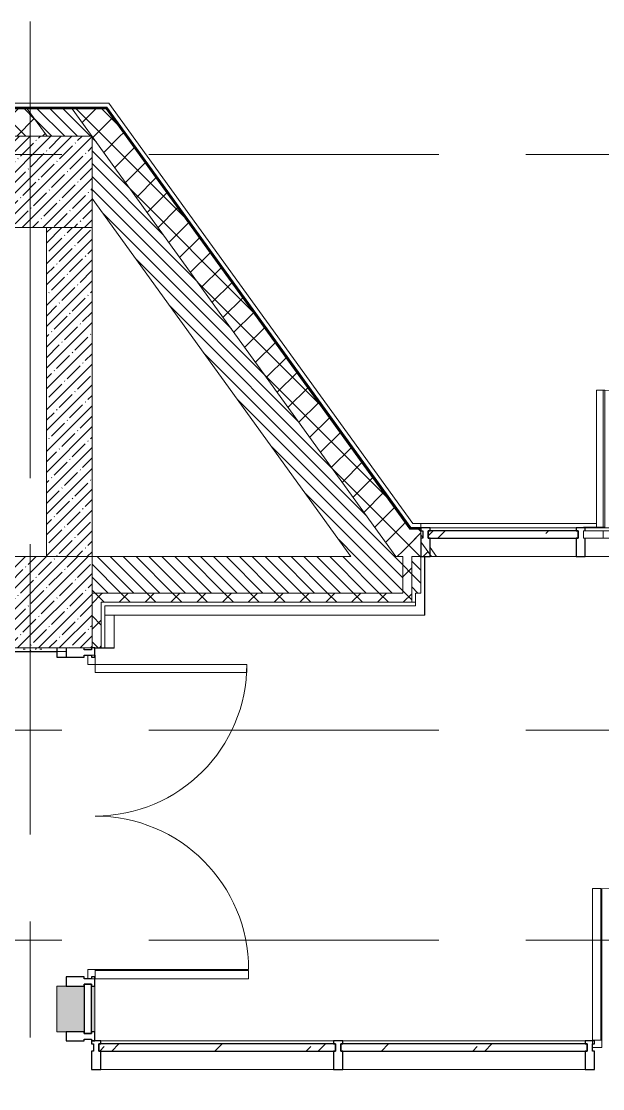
# Model space of a CAD drawing. Header units: millimetres. Extents: x 1322 to 199238, y -8553 to 29000.
# Drawn here: x 35131 to 38314, y 16188 to 22028 of the extents above; entities that cross this region are included whole.
import ezdxf

# ---------------------------------------------------------------- set-up
doc = ezdxf.new("R2010")
doc.units = ezdxf.units.MM
doc.linetypes.add('Осевая', pattern=[3175, 635, -476.25, 1587.5, -476.25])
for name, color, linetype, lineweight in [('A-DETL-GENF', 7, 'Continuous', 9), ('A-DOOR', 7, 'Continuous', 9), ('A-DOOR-1', 7, 'Continuous', 13), ('A-GLAZ-CURT', 7, 'Continuous', 9), ('A-GLAZ-CURT-1', 7, 'Continuous', 25), ('A-GLAZ-CWMG', 7, 'Continuous', 9), ('A-GLAZ-CWMG-1', 7, 'Continuous', 25), ('A-WALL', 7, 'Continuous', 9), ('I-WALL', 7, 'Continuous', 9), ('S-COLS', 7, 'Continuous', 9), ('Оси', 7, 'Continuous', 9), ('Оси-2', 7, 'Осевая', 9)]:
    doc.layers.add(name, color=color, linetype=linetype, lineweight=lineweight)
doc.layers.add('A-WALL-1', color=7, linetype='Continuous', lineweight=9, true_color=0x3c3c3c)
doc.layers.add('A-WALL-FNSH-1', color=7, linetype='Continuous', lineweight=9, true_color=0x3c3c3c)
pattern_1 = [(45, (-75531.33, 0), (-70.71068, 70.71068), []), (135, (-75531.33, 0), (-70.71068, -70.71068), [])]
pattern_2 = [(135, (-75531.326, 0), (-35.35534, -35.35534), [])]

# ---------------------------------------------------------------- blocks, each defined once
blk = doc.blocks.new('Системная панель - Стекло - 40мм-24261323-План размещения напольных электротехнических лючков и розеток 1 этажа в осях 23_1-33')
at = {"layer": 'A-GLAZ-CURT'}
h = blk.add_hatch(dxfattribs=at)
h.set_pattern_fill('FP_11', color=256, style=0, pattern_type=2)
h.set_pattern_definition([(45, (-113400.45, -19140), (-282.8427, 282.8427), [200, -600]), (45, (-113600.45, -19240), (-282.8427, 282.8427), [600, -200]), (45, (-113200.45, -19340), (-282.8427, 282.8427), [200, -600])])
h.paths.add_polyline_path([(410, -40), (410, 0), (-410, 0), (-410, -40), (-158.3, -40)])
at = {"layer": 'A-GLAZ-CURT-1'}
for p, q in [((410, 0), (-410, 0)), ((-410, 0), (-410, -40)), ((410, -40), (410, 0)), ((-410, -40), (410, -40))]:
    blk.add_line(p, q, dxfattribs=at)
blk = doc.blocks.new('Прямоугольный импост - Импост структурный с накладкой - 160мм-20149069-План размещения напольных электротехнических лючков и розеток 1 этажа в осях 23_1-33')
at = {"layer": 'A-GLAZ-CWMG'}
for p, q in [((113700.4, 19257), (112900.4, 19257)), ((113700.4, 19100), (112936, 19100))]:
    blk.add_line(p, q, dxfattribs=at)
blk = doc.blocks.new('Дверь_Витражная_СКБ_2Ст - ВН-5-31911725-План размещения напольных электротехнических лючков и розеток 1 этажа в осях 23_1-33')
at = {"layer": 'A-DETL-GENF'}
for p, q in [((-743, 770), (-788, 770)), ((-788, 770), (-788, 20)), ((-743, 20), (-743, 770)), ((752, 774), (707, 774)), ((707, 774), (707, 20)), ((752, 20), (752, 774)), ((-860, 20), (-860, 17)), ((-752, 20), (-860, 20)), ((-752, 20), (-860, 20)), ((-860, 20), (-860, 17)), ((-788, 20), (-743, 20)), ((-752, 17), (-752, 20)), ((-752, 17), (-752, 20)), ((707, 20), (752, 20)), ((752, 17), (752, 20)), ((752, 20), (860, 20)), ((752, 20), (752, 17)), ((860, 20), (752, 20)), ((860, 20), (860, 17)), ((860, 17), (860, 20))]:
    blk.add_line(p, q, dxfattribs=at)
at = {"layer": 'A-DOOR'}
for p, q in [((-752, 770), (-752, 20)), ((752, 774), (752, 20))]:
    blk.add_line(p, q, dxfattribs=at)
for centre, radius, start, end in [((-752, 20), 750, 360, 90), ((752, 20), 754, 90, 180)]:
    blk.add_arc(centre, radius, start, end, dxfattribs=at)
at = {"layer": 'A-DOOR-1'}
for p, q in [((-752, 0), (-860, 0)), ((-860, 0), (-860, -40)), ((-752, -40), (-752, 0)), ((860, 0), (752, 0)), ((752, 0), (752, -40)), ((860, -40), (860, 0)), ((-860, -40), (-752, -40)), ((752, -40), (860, -40))]:
    blk.add_line(p, q, dxfattribs=at)
blk = doc.blocks.new('Прямоугольный импост - Импост структурный с накладкой - 160мм-24260934-План размещения напольных электротехнических лючков и розеток 1 этажа в осях 23_1-33')
at = {"layer": 'A-GLAZ-CWMG'}
for p, q in [((115450.4, 19257), (113750.4, 19257)), ((115352.4, 19240), (113848.4, 19240)), ((115352.4, 19200), (113848.4, 19200)), ((115450.4, 19100), (113750.4, 19100))]:
    blk.add_line(p, q, dxfattribs=at)
blk = doc.blocks.new('Прямоугольный импост - Импост структурный с накладкой - 160мм-18693360-План размещения напольных электротехнических лючков и розеток 1 этажа в осях 23_1-33')
at = {"layer": 'A-GLAZ-CWMG-1'}
for p, q in [((-25, 40), (-25, 140)), ((-25, 140), (25, 140)), ((25, 140), (25, 40)), ((-15, 40), (-25, 40)), ((-25, -17), (-25, 0)), ((-25, 0), (-15, 0)), ((-15, 0), (-15, 40)), ((25, 0), (25, -17)), ((25, -17), (-25, -17))]:
    blk.add_line(p, q, dxfattribs=at)
blk = doc.blocks.new('Прямоугольный импост - Импост структурный с накладкой - 160мм Темный-30756008-План размещения напольных электротехнических лючков и розеток 1 этажа в осях 23_1-33')
at = {"layer": 'A-GLAZ-CWMG-1'}
for p, q in [((-50, 0), (-50, 17)), ((-50, 17), (0, 17)), ((-40, 0), (-50, 0)), ((-40, -40), (-40, 0)), ((0, 0), (-10, 0)), ((-10, 0), (-10, -40)), ((0, 17), (0, 0)), ((-50, -140), (-50, -40)), ((-50, -40), (-40, -40)), ((-10, -40), (0, -40)), ((0, -40), (0, -140)), ((0, -140), (-50, -140))]:
    blk.add_line(p, q, dxfattribs=at)
blk = doc.blocks.new('Дверь_Витражная_остекление_ - ВВ-14 остекление-32472302-План размещения напольных электротехнических лючков и розеток 1 этажа в осях 23_1-33')
at = {"layer": 'A-DETL-GENF'}
for p, q in [((-790, -20), (-835, -20)), ((-835, -20), (-835, -860)), ((-790, -860), (-790, -20)), ((840, -20), (840, -850)), ((885, -850), (885, -20)), ((-835, -860), (-790, -860)), ((840, -850), (885, -850))]:
    blk.add_line(p, q, dxfattribs=at)
at = {"layer": 'A-DOOR'}
for p, q in [((-835, -860), (-835, -20)), ((835, -850), (835, -20))]:
    blk.add_line(p, q, dxfattribs=at)
for centre, radius, start, end in [((-835, -20), 840, 270, 0), ((835, -20), 830, 180, 270)]:
    blk.add_arc(centre, radius, start, end, dxfattribs=at)
at = {"layer": 'A-DOOR-1'}
for p, q in [((-885, 20), (-835, 20)), ((-885, -20), (-885, 20)), ((-835, 20), (-835, -20)), ((835, 20), (885, 20)), ((835, -20), (835, 20)), ((885, 20), (885, -20)), ((-835, -20), (-885, -20)), ((885, -20), (835, -20))]:
    blk.add_line(p, q, dxfattribs=at)
blk = doc.blocks.new('BSC_Колонна _Прямоугольная - 500х500-21690934-План размещения напольных электротехнических лючков и розеток 1 этажа в осях 23_1-33')
at = {"layer": 'S-COLS'}
h = blk.add_hatch(dxfattribs=at)
h.set_pattern_fill('FP_13', color=256, style=0, pattern_type=2)
h.set_pattern_definition([(45, (-110800, -18850), (-57.024626, 57.024626), []), (45, (-110742.975, -18850), (-57.024626, 57.024626), [100.806, -20.161, 3.353, -16.808])])
h.paths.add_polyline_path([(-250, -250), (250, -250), (250, 250), (-250, 250), (-250, 247.3)])
for p, q in [((250, 250), (-250, 250)), ((-250, 250), (-250, -250)), ((250, -250), (250, 250)), ((-250, -250), (250, -250))]:
    blk.add_line(p, q, dxfattribs=at)
blk = doc.blocks.new('Системная панель - Стекло - 40мм-32472403-План размещения напольных электротехнических лючков и розеток 1 этажа в осях 23_1-33')
at = {"layer": 'A-GLAZ-CURT'}
h = blk.add_hatch(dxfattribs=at)
h.set_pattern_fill('FP_17', color=256, style=0, pattern_type=2)
h.set_pattern_definition([(225, (113186.22, 16333), (282.8427, -282.8427), [200, -600]), (225, (113386.22, 16433), (282.8427, -282.8427), [600, -200]), (225, (112986.22, 16533), (282.8427, -282.8427), [200, -600])])
h.paths.add_polyline_path([(-674.2, 40), (-674.2, 0), (674.2, 0), (674.2, 40)])
at = {"layer": 'A-GLAZ-CURT-1'}
for p, q in [((674.2, 40), (-674.2, 40)), ((-674.2, 40), (-674.2, 0)), ((-674.2, 0), (674.2, 0)), ((674.2, 0), (674.2, 40))]:
    blk.add_line(p, q, dxfattribs=at)
blk = doc.blocks.new('Прямоугольный импост - Импост структурный с накладкой - 160мм Темный-32472298-План размещения напольных электротехнических лючков и розеток 1 этажа в осях 23_1-33')
at = {"layer": 'A-GLAZ-CWMG'}
for p, q in [((112422, 16450), (113750.4, 16450)), ((112422, 16293), (113750.4, 16293))]:
    blk.add_line(p, q, dxfattribs=at)
blk = doc.blocks.new('Прямоугольный импост - Импост структурный с накладкой - 160мм Темный-30755591-План размещения напольных электротехнических лючков и розеток 1 этажа в осях 23_1-33')
at = {"layer": 'A-GLAZ-CWMG-1'}
for p, q in [((-25, 0), (-25, 17)), ((-25, 17), (25, 17)), ((-15, 0), (-25, 0)), ((-15, -40), (-15, 0)), ((25, 0), (15, 0)), ((15, 0), (15, -40)), ((25, 17), (25, 0)), ((-25, -140), (-25, -40)), ((-25, -40), (-15, -40)), ((15, -40), (25, -40)), ((25, -40), (25, -140)), ((25, -140), (-25, -140))]:
    blk.add_line(p, q, dxfattribs=at)
blk = doc.blocks.new('Прямоугольный импост - Импост структурный с накладкой - 160мм Темный-32356295-План размещения напольных электротехнических лючков и розеток 1 этажа в осях 23_1-33')
at = {"layer": 'A-GLAZ-CWMG-1'}
for p, q in [((-50, 40), (-50, 140)), ((-50, 140), (0, 140)), ((0, 140), (0, 40)), ((-40, 40), (-50, 40)), ((-50, -17), (-50, 0)), ((-50, 0), (-40, 0)), ((-40, 0), (-40, 40)), ((-10, 40), (-10, 0)), ((0, 40), (-10, 40)), ((-10, 0), (0, 0)), ((0, 0), (0, -17)), ((0, -17), (-50, -17))]:
    blk.add_line(p, q, dxfattribs=at)
blk = doc.blocks.new('Дверь_Витражная_остекление_ - ВВ-15 остекление-32355915-План размещения напольных электротехнических лючков и розеток 1 этажа в осях 23_1-33')
at = {"layer": 'A-DETL-GENF'}
for p, q in [((-790, 850), (-835, 850)), ((-835, 850), (-835, 20)), ((-790, 20), (-790, 850)), ((885, 860), (840, 860)), ((840, 860), (840, 20)), ((885, 20), (885, 860)), ((-835, 20), (-790, 20))]:
    blk.add_line(p, q, dxfattribs=at)
at = {"layer": 'A-DOOR'}
for p, q in [((-835, 850), (-835, 20)), ((835, 860), (835, 20))]:
    blk.add_line(p, q, dxfattribs=at)
for centre, radius, start, end in [((-835, 20), 830, 360, 90), ((835, 20), 840, 90, 180)]:
    blk.add_arc(centre, radius, start, end, dxfattribs=at)
at = {"layer": 'A-DOOR-1'}
for p, q in [((-835, 20), (-885, 20)), ((-885, 20), (-885, -20)), ((-835, -20), (-835, 20)), ((885, 20), (835, 20)), ((835, 20), (835, -20)), ((885, -20), (885, 20)), ((-885, -20), (-835, -20)), ((835, -20), (885, -20))]:
    blk.add_line(p, q, dxfattribs=at)
blk = doc.blocks.new('Прямоугольный импост - Импост структурный с накладкой - 160мм-32356289-План размещения напольных электротехнических лючков и розеток 1 этажа в осях 23_1-33')
at = {"layer": 'A-GLAZ-CWMG-1'}
for p, q in [((-25, 140), (25, 140)), ((25, 140), (25, 40)), ((-15, 40), (-25, 40)), ((-25, 0), (-15, 0)), ((-15, 0), (-15, 40)), ((15, 40), (15, 0)), ((25, 40), (15, 40)), ((15, 0), (25, 0)), ((25, 0), (25, -17)), ((-25, -17), (-25, -3)), ((25, -17), (-25, -17))]:
    blk.add_line(p, q, dxfattribs=at)
blk = doc.blocks.new('Системная панель - Стекло - 40мм-32356190-План размещения напольных электротехнических лючков и розеток 1 этажа в осях 23_1-33')
at = {"layer": 'A-GLAZ-CURT-1'}
for p, q in [((135, 0), (-135, 0)), ((-135, 0), (-135, -40)), ((135, -40), (135, 0)), ((-135, -40), (135, -40))]:
    blk.add_line(p, q, dxfattribs=at)
blk = doc.blocks.new('Прямоугольный импост - Импост структурный с накладкой - 190мм-32819534-План размещения напольных электротехнических лючков и розеток 1 этажа в осях 23_1-33')
at = {"layer": 'A-GLAZ-CWMG'}
for points in [[(110907, 16500), (111007, 16500), (111007, 16750), (110857, 16750), (110857, 16500)], [(111064, 16500), (111064, 16750), (111047, 16750), (111047, 16500)]]:
    blk.add_hatch(color=256, dxfattribs=at).paths.add_polyline_path(points)
for p, q in [((110857, 16750), (110907, 16750)), ((110857, 16500), (110857, 16750)), ((111064, 16500), (111064, 16750)), ((110907, 16500), (110857, 16500))]:
    blk.add_line(p, q, dxfattribs=at)
blk = doc.blocks.new('Прямоугольный импост - Импост структурный с накладкой - 160мм Темный-32356291-План размещения напольных электротехнических лючков и розеток 1 этажа в осях 23_1-33')
at = {"layer": 'A-GLAZ-CWMG-1'}
for p, q in [((-25, 40), (-25, 140)), ((-25, 140), (25, 140)), ((25, 140), (25, 40)), ((-15, 40), (-25, 40)), ((-25, -17), (-25, 0)), ((-25, 0), (-15, 0)), ((-15, 0), (-15, 40)), ((15, 40), (15, 0)), ((25, 40), (15, 40)), ((15, 0), (25, 0)), ((25, 0), (25, -17)), ((25, -17), (-25, -17))]:
    blk.add_line(p, q, dxfattribs=at)
blk = doc.blocks.new('Прямоугольный импост - Импост структурный с накладкой - 160мм-22960065-План размещения напольных электротехнических лючков и розеток 1 этажа в осях 23_1-33')
at = {"layer": 'A-GLAZ-CWMG-1'}
for p, q in [((0, 140), (-50, 140)), ((-50, 140), (-50, 40)), ((0, 40), (0, 140)), ((-50, 40), (-40, 40)), ((-40, 0), (-50, 0)), ((-50, 0), (-50, -17)), ((-40, 40), (-40, 0)), ((-10, 0), (-10, 40)), ((-10, 40), (0, 40)), ((0, 0), (-10, 0)), ((0, -17), (0, 0)), ((-50, -17), (0, -17))]:
    blk.add_line(p, q, dxfattribs=at)
blk = doc.blocks.new('BSC_Колонна _Прямоугольная - 700х500-V20-План размещения напольных электротехнических лючков и розеток 1 этажа в осях 23_1-33')
at = {"layer": 'S-COLS'}
h = blk.add_hatch(dxfattribs=at)
h.set_pattern_fill('FP_27', color=256, style=0, pattern_type=2)
h.set_pattern_definition([(45, (-110700, -21150), (-57.024626, 57.024626), []), (45, (-110642.975, -21150), (-57.024626, 57.024626), [100.806, -20.161, 3.353, -16.808])])
h.paths.add_polyline_path([(-350, -250), (350, -250), (350, 250), (-350, 250), (-350, -225.8)])
for p, q in [((350, 250), (-350, 250)), ((-350, 250), (-350, -250)), ((350, -250), (350, 250)), ((-350, -250), (350, -250))]:
    blk.add_line(p, q, dxfattribs=at)
blk = doc.blocks.new('Системная панель - Стекло - 40мм-32472267-План размещения напольных электротехнических лючков и розеток 1 этажа в осях 23_1-33')
at = {"layer": 'A-GLAZ-CURT'}
h = blk.add_hatch(dxfattribs=at)
h.set_pattern_fill('FP_29', color=256, style=0, pattern_type=2)
h.set_pattern_definition([(225, (111834.5, 16333), (282.8427, -282.8427), [200, -600]), (225, (112034.5, 16433), (282.8427, -282.8427), [600, -200]), (225, (111634.5, 16533), (282.8427, -282.8427), [200, -600])])
h.paths.add_polyline_path([(-647.5, 40), (-647.5, 0), (647.5, 0), (647.5, 40), (587.5, 40)])
at = {"layer": 'A-GLAZ-CURT-1'}
for p, q in [((647.5, 40), (-647.5, 40)), ((-647.5, 40), (-647.5, 0)), ((-647.5, 0), (647.5, 0)), ((647.5, 0), (647.5, 40))]:
    blk.add_line(p, q, dxfattribs=at)
blk = doc.blocks.new('Прямоугольный импост - Импост структурный с накладкой - 160мм Темный-32472263-План размещения напольных электротехнических лючков и розеток 1 этажа в осях 23_1-33')
at = {"layer": 'A-GLAZ-CWMG'}
for p, q in [((111097, 16450), (112372, 16450)), ((111097, 16293), (112372, 16293))]:
    blk.add_line(p, q, dxfattribs=at)
blk = doc.blocks.new('Прямоугольный импост - Импост структурный с накладкой - 190мм-32819424-План размещения напольных электротехнических лючков и розеток 1 этажа в осях 23_1-33')
at = {"layer": 'A-GLAZ-CWMG-1'}
for p, q in [((0, 190), (-50, 190)), ((-50, 190), (-50, 40)), ((-50, 40), (-40, 40)), ((-40, 0), (-50, 0)), ((-50, 0), (-50, -17)), ((-40, 40), (-40, 0)), ((-10, 0), (-10, 40)), ((-10, 40), (0, 40)), ((0, 0), (-10, 0)), ((-50, -17), (0, -17)), ((0, -17), (0, -3))]:
    blk.add_line(p, q, dxfattribs=at)

msp = doc.modelspace()

# ---------------------------------------------------------------- hatches: boundary and pattern name
at = {"layer": 'A-WALL'}
h = msp.add_hatch(dxfattribs=at)
h.set_pattern_fill('FP_5', color=256, style=0, pattern_type=2)
h.set_pattern_definition(pattern_1)
h.paths.add_polyline_path([(35703.8, 21400), (35595.3, 21550), (35410.2, 21550), (35518.7, 21400), (35615.7, 21400)])
h.paths.add_polyline_path([(35271.8, 21400), (35163.3, 21550), (34418.7, 21550), (34418.7, 21400), (34950.7, 21400)])
h.paths.add_polyline_path([(33288.1, 21400), (33518.7, 21400), (33518.7, 21550), (32218.7, 21550), (32218.7, 21400), (32955.6, 21400)])
h.paths.add_polyline_path([(30018.7, 21400), (31318.7, 21400), (31318.7, 21550), (30018.7, 21550), (30018.7, 21533.1)])
h.paths.add_polyline_path([(28965.4, 21400), (29118.7, 21400), (29118.7, 21550), (27918.7, 21550), (27918.7, 21400)])
h.paths.add_polyline_path([(25618.7, 21400), (25618.7, 21550), (21078.7, 21550), (21078.7, 21400), (25268.7, 21400)])
h.paths.add_polyline_path([(17778.7, 21400), (17778.7, 21550), (17528.7, 21550), (17528.7, 21400), (17659.8, 21400)])
h = msp.add_hatch(dxfattribs=at)
h.set_pattern_fill('FP_1', color=256, style=0, pattern_type=2)
h.set_pattern_definition(pattern_2)
h.paths.add_polyline_path([(35518.7, 21400), (35410.2, 21550), (35163.3, 21550), (35271.8, 21400)])
h.paths.add_polyline_path([(37182.5, 19100), (35518.7, 21400), (35518.7, 21058.8), (36935.7, 19100), (36945.8, 19100)])
h = msp.add_hatch(dxfattribs=at)
h.set_pattern_fill('FP_5', color=256, style=0, pattern_type=2)
h.set_pattern_definition(pattern_1)
h.paths.add_polyline_path([(37289.1, 19100), (37367.6, 19100), (37269.1, 19236.2), (37269.1, 19100), (37278.3, 19100)])
h.paths.add_polyline_path([(37219.1, 19100), (37219.1, 19305.3), (35703.8, 21400), (35518.7, 21400), (37182.5, 19100)])
h = msp.add_hatch(dxfattribs=at)
h.set_pattern_fill('FP_5', color=256, style=0, pattern_type=2)
h.set_pattern_definition(pattern_1)
h.paths.add_polyline_path([(45328.7, 19100), (45328.7, 19250), (43886.7, 19250), (43886.7, 19100), (45325.7, 19100)])
h.paths.add_polyline_path([(42670.7, 19100), (42670.7, 19250), (39969.1, 19250), (39969.1, 19100), (42478.7, 19100)])
h.paths.add_polyline_path([(37367.6, 19100), (37377.5, 19100), (37319.1, 19180.7), (37319.1, 19250), (37259.1, 19250), (37269.1, 19236.2), (37269.1, 19100), (37319.1, 19100)])
h = msp.add_hatch(dxfattribs=at)
h.set_pattern_fill('FP_1', color=256, style=0, pattern_type=2)
h.set_pattern_definition(pattern_2)
h.paths.add_polyline_path([(42266.1, 18900), (42278.7, 18900), (42278.7, 19100), (40569.1, 19100), (40569.1, 18900), (40936, 18900)])
h.paths.add_polyline_path([(39969.1, 18900), (40019.1, 18900), (40019.1, 19100), (39969.1, 19100), (39969.1, 19097.3)])
h.paths.add_polyline_path([(37319.1, 18900), (37319.1, 19100), (37269.1, 19100), (37269.1, 18900), (37289.1, 18900)])
h.paths.add_polyline_path([(36945.8, 18900), (37219.1, 18900), (37219.1, 19100), (35518.7, 19100), (35518.7, 18900), (35648.1, 18900)])
at = {"layer": 'I-WALL'}
h = msp.add_hatch(dxfattribs=at)
h.set_pattern_fill('FP_2', color=256, style=0, pattern_type=2)
h.set_pattern_definition([(45, (-75531.33, 0), (-57.024626, 57.024626), []), (45, (-75474.3, 0), (-57.024626, 57.024626), [100.806, -20.161, 3.353, -16.808])])
h.paths.add_polyline_path([(35268.7, 19100), (35518.7, 19100), (35518.7, 20900), (35268.7, 20900), (35268.7, 19706.2)])
h = msp.add_hatch(dxfattribs=at)
h.set_pattern_fill('FP_5', color=256, style=0, pattern_type=2)
h.set_pattern_definition(pattern_1)
h.paths.add_polyline_path([(37269.1, 18900), (37269.1, 19236.2), (37219.1, 19305.3), (37219.1, 18900)])
h = msp.add_hatch(dxfattribs=at)
h.set_pattern_fill('FP_5', color=256, style=0, pattern_type=2)
h.set_pattern_definition(pattern_1)
h.paths.add_polyline_path([(35568.7, 18600), (35568.7, 18900), (35518.7, 18900), (35518.7, 18600)])
h = msp.add_hatch(dxfattribs=at)
h.set_pattern_fill('FP_5', color=256, style=0, pattern_type=2)
h.set_pattern_definition(pattern_1)
h.paths.add_polyline_path([(37269.1, 18850), (37269.1, 18900), (35568.7, 18900), (35568.7, 18850), (36945.8, 18850)])
h = msp.add_hatch(dxfattribs=at)
h.set_pattern_fill('FP_31', color=256, style=0, pattern_type=2)
h.set_pattern_definition([(0, (-75531.326, 0), (121.92, 30.48), [10.058, -81.382, 10.058, -81.382, -487.68]), (0, (-75531.326, 0), (121.92, 30.48), [-182.88, 10.058, -172.822, 10.058, -81.382, -213.36]), (0, (-75531.326, 0), (121.92, 30.48), [-457.2, 10.058, -50.902, 10.058, -142.342]), (120, (-75485.606, 15.24), (-87.356454, 90.345817), [10.058, -81.382, 10.058, -81.382, -487.68]), (120, (-75485.606, 15.24), (-87.356454, 90.345817), [-182.88, 10.058, -172.822, 10.058, -81.382, -213.36]), (120, (-75485.606, 15.24), (-87.356454, 90.345817), [-457.2, 10.058, -50.902, 10.058, -142.342]), (240, (-75470.366, 76.2), (-34.563546, -120.825817), [10.058, -81.382, 10.058, -81.382, -487.68]), (240, (-75470.366, 76.2), (-34.563546, -120.825817), [-182.88, 10.058, -172.822, 10.058, -81.382, -213.36]), (240, (-75470.366, 76.2), (-34.563546, -120.825817), [-457.2, 10.058, -50.902, 10.058, -142.342])])
h.paths.add_polyline_path([(35018.7, 18580), (35375.7, 18580), (35375.7, 18600), (34997.7, 18600), (34997.7, 18580)])

# ---------------------------------------------------------------- linework, layer by layer
at = {"layer": 'A-WALL'}
for p, q in [((21038.7, 21580), (35610.6, 21580)), ((34418.7, 21553), (35603, 21553)), ((34418.7, 21550), (35595.3, 21550)), ((35163.3, 21550), (35271.8, 21400)), ((37259.1, 19250), (35595.3, 21550)), ((37260.7, 19253), (35596.8, 21553)), ((35610.6, 21580), (37274.5, 19280)), ((37274.5, 19280), (38281.1, 19280)), ((37319.1, 19258), (37319.1, 19280)), ((37319.1, 19250), (37259.1, 19250)), ((37319.1, 19253), (37260.7, 19253)), ((37319.1, 19218.2), (37329.1, 19204.4)), ((37219.1, 18900), (37219.1, 19100)), ((37269.1, 19100), (37269.1, 18900)), ((37369.1, 19149.1), (37404.7, 19100)), ((35568.7, 18850), (35568.7, 18600)), ((37269.1, 18850), (35568.7, 18850))]:
    msp.add_line(p, q, dxfattribs=at)
at = {"layer": 'A-WALL-1'}
for p, q in [((37182.5, 19100), (35410.2, 21550)), ((35518.7, 21058.8), (36935.7, 19100)), ((35268.7, 20900), (35268.7, 19100)), ((35518.7, 19100), (35518.7, 20900)), ((37319.1, 19180.7), (37319.1, 19250)), ((36935.7, 19100), (35518.7, 19100)), ((37219.1, 19100), (37182.5, 19100)), ((37404.7, 19100), (37269.1, 19100)), ((37319.1, 18900), (37319.1, 19100)), ((37219.1, 18900), (35518.7, 18900)), ((37289.1, 18900), (37319.1, 18900)), ((37289.1, 18850), (37289.1, 18900)), ((35325.7, 18580), (35375.7, 18580)), ((35375.7, 18580), (35375.7, 18600)), ((35518.7, 18600), (35568.7, 18600))]:
    msp.add_line(p, q, dxfattribs=at)
at = {"layer": 'A-WALL-FNSH-1'}
for p, q in [((35599.4, 21558), (34418.7, 21558)), ((37263.2, 19258), (35599.4, 21558)), ((37319.1, 19258), (37263.2, 19258)), ((37319.1, 19250), (37319.1, 19258)), ((37377.5, 19100), (37319.1, 19180.7)), ((35588.7, 18600), (35588.7, 18830)), ((35588.7, 18830), (37289.1, 18830)), ((37289.1, 18830), (37289.1, 18850)), ((34996.7, 18579), (35325.7, 18579)), ((35325.7, 18580), (34997.7, 18580)), ((35325.7, 18579), (35325.7, 18580)), ((35568.7, 18600), (35588.7, 18600))]:
    msp.add_line(p, q, dxfattribs=at)
at = {"layer": 'I-WALL'}
for p, q in [((37339.1, 18780), (37339.1, 19100)), ((37340.1, 19100), (37340.1, 18779)), ((37269.1, 18900), (37269.1, 18850)), ((37289.1, 18850), (37269.1, 18850)), ((35588.7, 18780), (37339.1, 18780)), ((35638.7, 18779), (35588.7, 18779)), ((35638.7, 18600), (35638.7, 18779)), ((37340.1, 18779), (35639.7, 18779)), ((35639.7, 18779), (35639.7, 18599)), ((35533.7, 18599), (35533.7, 18600)), ((35639.7, 18599), (35533.7, 18599)), ((35588.7, 18600), (35638.7, 18600))]:
    msp.add_line(p, q, dxfattribs=at)
at = {"layer": 'Оси'}
msp.add_line((35178.7, 19528.3), (35178.7, 22028.3), dxfattribs=at)
at = {"layer": 'Оси-2'}
for p, q in [((9318.1, 21300), (47048.7, 21300)), ((35178.7, 593.7), (35178.7, 19528.3)), ((9318.1, 18150), (47228.7, 18150)), ((9318.1, 17000), (47228.7, 17000))]:
    msp.add_line(p, q, dxfattribs=at)

# ---------------------------------------------------------------- block references
at = {"layer": 'A-DOOR'}
msp.add_blockref('Дверь_Витражная_СКБ_2Ст - ВН-5-31911725-План размещения напольных электротехнических лючков и розеток 1 этажа в осях 23_1-33', (39069.1, 19240), dxfattribs=at)
for name, p, rotation in [('Дверь_Витражная_остекление_ - ВВ-15 остекление-32355915-План размещения напольных электротехнических лючков и розеток 1 этажа в осях 23_1-33', (35515.7, 17675), 270), ('Дверь_Витражная_остекление_ - ВВ-14 остекление-32472302-План размещения напольных электротехнических лючков и розеток 1 этажа в осях 23_1-33', (39144.1, 16433), 180)]:
    msp.add_blockref(name, p, dxfattribs=dict(at, rotation=rotation))
at = {"layer": 'A-GLAZ-CURT'}
msp.add_blockref('Системная панель - Стекло - 40мм-24261323-План размещения напольных электротехнических лючков и розеток 1 этажа в осях 23_1-33', (37769.1, 19240), dxfattribs=at)
for name, p, rotation in [('Системная панель - Стекло - 40мм-32356190-План размещения напольных электротехнических лючков и розеток 1 этажа в осях 23_1-33', (35515.7, 16625), 270), ('Системная панель - Стекло - 40мм-32472267-План размещения напольных электротехнических лючков и розеток 1 этажа в осях 23_1-33', (36203.2, 16433), 180), ('Системная панель - Стекло - 40мм-32472403-План размещения напольных электротехнических лючков и розеток 1 этажа в осях 23_1-33', (37554.9, 16433), 180)]:
    msp.add_blockref(name, p, dxfattribs=dict(at, rotation=rotation))
at = {"layer": 'A-GLAZ-CWMG'}
for name, p, rotation in [('Прямоугольный импост - Импост структурный с накладкой - 160мм-22960065-План размещения напольных электротехнических лючков и розеток 1 этажа в осях 23_1-33', (37319.1, 19240), 180), ('Прямоугольный импост - Импост структурный с накладкой - 190мм-32819424-План размещения напольных электротехнических лючков и розеток 1 этажа в осях 23_1-33', (35515.7, 18600), 90)]:
    msp.add_blockref(name, p, dxfattribs=dict(at, rotation=rotation))
for name in ['Прямоугольный импост - Импост структурный с накладкой - 160мм-20149069-План размещения напольных электротехнических лючков и розеток 1 этажа в осях 23_1-33', 'Прямоугольный импост - Импост структурный с накладкой - 160мм-24260934-План размещения напольных электротехнических лючков и розеток 1 этажа в осях 23_1-33', 'Прямоугольный импост - Импост структурный с накладкой - 190мм-32819534-План размещения напольных электротехнических лючков и розеток 1 этажа в осях 23_1-33', 'Прямоугольный импост - Импост структурный с накладкой - 160мм Темный-32472263-План размещения напольных электротехнических лючков и розеток 1 этажа в осях 23_1-33', 'Прямоугольный импост - Импост структурный с накладкой - 160мм Темный-32472298-План размещения напольных электротехнических лючков и розеток 1 этажа в осях 23_1-33']:
    msp.add_blockref(name, (-75531.3, 0), dxfattribs=at)
at = {"layer": 'A-GLAZ-CWMG', "extrusion": (0, 0, -1)}
for name, p, rotation in [('Прямоугольный импост - Импост структурный с накладкой - 160мм-18693360-План размещения напольных электротехнических лючков и розеток 1 этажа в осях 23_1-33', (-38194.1, 19240), 180), ('Прямоугольный импост - Импост структурный с накладкой - 160мм-32356289-План размещения напольных электротехнических лючков и розеток 1 этажа в осях 23_1-33', (-35515.7, 18575), 270), ('Прямоугольный импост - Импост структурный с накладкой - 160мм Темный-32356291-План размещения напольных электротехнических лючков и розеток 1 этажа в осях 23_1-33', (-35515.7, 16775), 270), ('Прямоугольный импост - Импост структурный с накладкой - 160мм Темный-32356295-План размещения напольных электротехнических лючков и розеток 1 этажа в осях 23_1-33', (-35515.7, 16450), 270)]:
    msp.add_blockref(name, p, dxfattribs=dict(at, rotation=rotation))
for name, p in [('Прямоугольный импост - Импост структурный с накладкой - 160мм Темный-30756008-План размещения напольных электротехнических лючков и розеток 1 этажа в осях 23_1-33', (-35515.7, 16433)), ('Прямоугольный импост - Импост структурный с накладкой - 160мм Темный-30755591-План размещения напольных электротехнических лючков и розеток 1 этажа в осях 23_1-33', (-36865.7, 16433)), ('Прямоугольный импост - Импост структурный с накладкой - 160мм Темный-30755591-План размещения напольных электротехнических лючков и розеток 1 этажа в осях 23_1-33', (-38244.1, 16433))]:
    msp.add_blockref(name, p, dxfattribs=at)
at = {"layer": 'S-COLS'}
for name, p in [('BSC_Колонна _Прямоугольная - 700х500-V20-План размещения напольных электротехнических лючков и розеток 1 этажа в осях 23_1-33', (35168.7, 21150)), ('BSC_Колонна _Прямоугольная - 500х500-21690934-План размещения напольных электротехнических лючков и розеток 1 этажа в осях 23_1-33', (35268.7, 18850))]:
    msp.add_blockref(name, p, dxfattribs=at)

doc.saveas('drawing.dxf')
